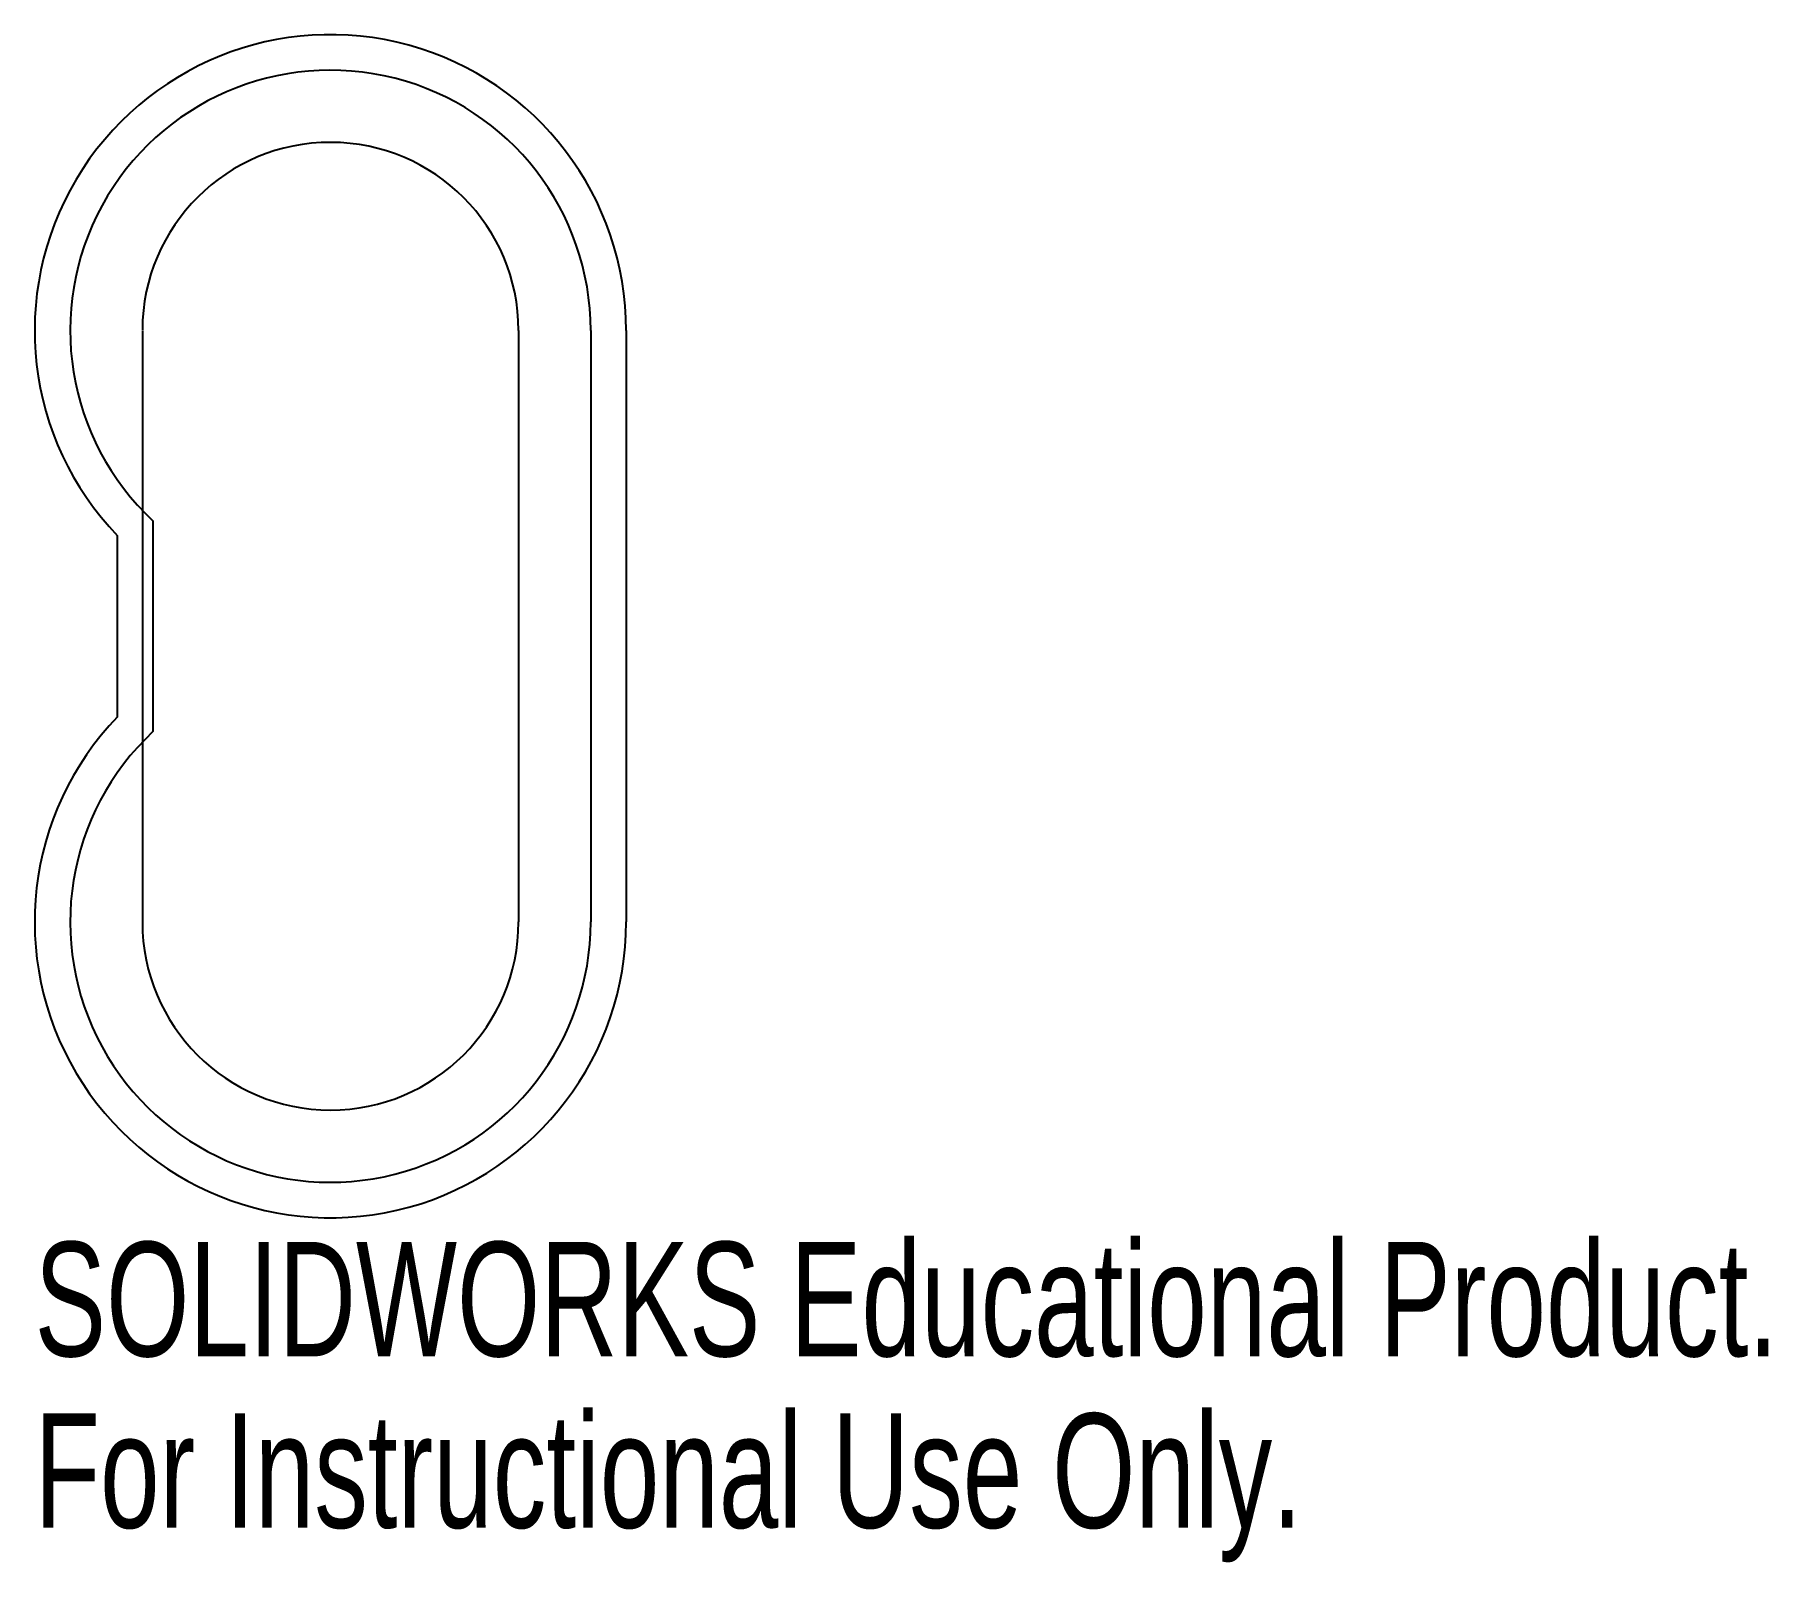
# Model space of a CAD drawing. Header units: millimetres. Extents: x -12.5 to 60.8, y -39.6 to 25.
import ezdxf

# ---------------------------------------------------------------- set-up
doc = ezdxf.new("R2010")
doc.units = ezdxf.units.MM
doc.styles.add('SLDTEXTSTYLE0', font='TXT', dxfattribs={"width": 0.7})

msp = doc.modelspace()

# ---------------------------------------------------------------- linework, layer by layer
at = {"color": 7, "linetype": 'Continuous'}
for p, q in [((-7.95, 12.5), (-7.95, -12.5)), ((7.95, 12.5), (7.95, -12.5)), ((11, 12.5), (11, -12.5)), ((12.5, 12.5), (12.5, -12.5)), ((-7.5, 4.453), (-7.5, -4.453)), ((-9, -3.825), (-9, 3.825))]:
    msp.add_line(p, q, dxfattribs=at)
for centre, radius, start, end in [((0, 12.5), 12.5, 0, 223.94552), ((0, 12.5), 11, 360, 227.01411), ((0, 12.5), 7.95, 0, 179.77497), ((0, -12.5), 12.5, 136.05448, 0), ((0, -12.5), 11, 132.98589, 0), ((0, -12.5), 7.95, 180, 0)]:
    msp.add_arc(centre, radius, start, end, dxfattribs=at)

# ---------------------------------------------------------------- texts
at = {"color": 7, "linetype": 'Continuous', "char_height": 4.83362, "attachment_point": 1, "style": 'SLDTEXTSTYLE0'}
for s, insert in [('SOLIDWORKS Educational Product.', (-12.5, -26.02)), ('For Instructional Use Only.', (-12.5, -33.27))]:
    msp.add_mtext(s, dxfattribs=dict(at, insert=insert))

doc.saveas('drawing.dxf')
